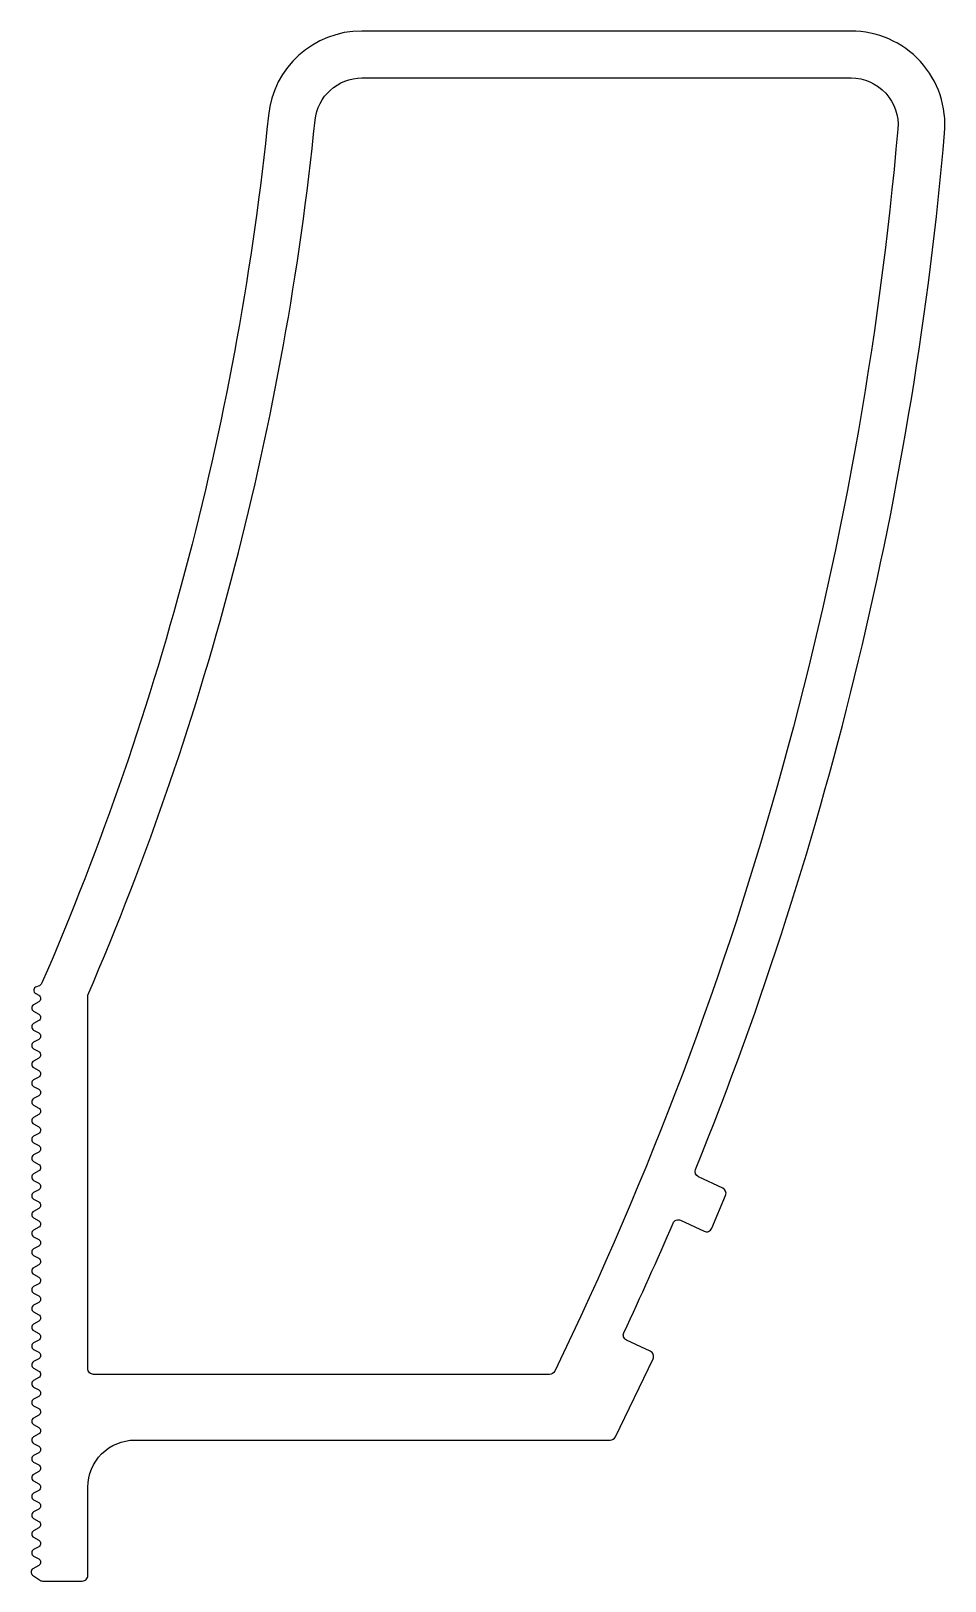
# Model space of a CAD drawing. Extents: x 682.2 to 730.8, y -84.9 to -2.4.
import ezdxf

# ---------------------------------------------------------------- set-up
doc = ezdxf.new("R2010")
doc.units = 0
doc.header["$LTSCALE"] = 15
doc.layers.get('0').update_dxf_attribs({"linetype": 'CONTINUOUS'})

msp = doc.modelspace()

# ---------------------------------------------------------------- linework, layer by layer
at = {"linetype": 'CONTINUOUS'}
msp.add_lwpolyline([(682.577, -53.729, -0.588403), (682.577, -54.078), (682.307, -54.229, 0.588403), (682.307, -54.578), (682.577, -54.729, -0.588403), (682.577, -55.078), (682.307, -55.229, 0.588403), (682.307, -55.578), (682.577, -55.729, -0.588403), (682.577, -56.078), (682.307, -56.229, 0.588403), (682.307, -56.578), (682.577, -56.729, -0.588403), (682.577, -57.078), (682.307, -57.229, 0.588403), (682.307, -57.578), (682.577, -57.729, -0.588403), (682.577, -58.078), (682.307, -58.229, 0.588403), (682.307, -58.578), (682.577, -58.729, -0.588403), (682.577, -59.078), (682.307, -59.229, 0.588403), (682.307, -59.578), (682.577, -59.729, -0.588403), (682.577, -60.078), (682.307, -60.229, 0.588403), (682.307, -60.578), (682.577, -60.729, -0.588403), (682.577, -61.078), (682.307, -61.229, 0.588403), (682.307, -61.578), (682.577, -61.729, -0.588403), (682.577, -62.078), (682.307, -62.229, 0.588403), (682.307, -62.578), (682.577, -62.729, -0.588403), (682.577, -63.078), (682.307, -63.229, 0.588403), (682.307, -63.578), (682.577, -63.729, -0.588403), (682.577, -64.078), (682.307, -64.229, 0.588403), (682.307, -64.578), (682.577, -64.729, -0.588403), (682.577, -65.078), (682.307, -65.229, 0.588403), (682.307, -65.578), (682.577, -65.729, -0.588403), (682.577, -66.078), (682.307, -66.229, 0.588403), (682.307, -66.578), (682.577, -66.729, -0.588403), (682.577, -67.078), (682.307, -67.229, 0.588403), (682.307, -67.578), (682.577, -67.729, -0.588403), (682.577, -68.078), (682.307, -68.229, 0.588403), (682.307, -68.578), (682.577, -68.729, -0.588403), (682.577, -69.078), (682.307, -69.229, 0.588403), (682.307, -69.578), (682.577, -69.729, -0.588403), (682.577, -70.078), (682.307, -70.229, 0.588403), (682.307, -70.578), (682.577, -70.729, -0.588403), (682.577, -71.078), (682.307, -71.229, 0.588403), (682.307, -71.578), (682.577, -71.729, -0.588403), (682.577, -72.078), (682.307, -72.229, 0.588403), (682.307, -72.578), (682.577, -72.729, -0.588403), (682.577, -73.078), (682.307, -73.229, 0.588403), (682.307, -73.578), (682.577, -73.729, -0.588403), (682.577, -74.078), (682.307, -74.229, 0.588403), (682.307, -74.578), (682.577, -74.729, -0.588403), (682.577, -75.078), (682.307, -75.229, 0.588403), (682.307, -75.578), (682.577, -75.729, -0.588403), (682.577, -76.078), (682.307, -76.229, 0.588403), (682.307, -76.578), (682.577, -76.729, -0.588403), (682.577, -77.078), (682.307, -77.229, 0.588403), (682.307, -77.578), (682.577, -77.729, -0.588403), (682.577, -78.078), (682.307, -78.229, 0.588403), (682.307, -78.578), (682.577, -78.729, -0.588403), (682.577, -79.078), (682.307, -79.229, 0.588403), (682.307, -79.578), (682.577, -79.729, -0.588403), (682.577, -80.078), (682.307, -80.229, 0.588403), (682.307, -80.578), (682.577, -80.729, -0.588403), (682.577, -81.078), (682.307, -81.229, 0.588403), (682.307, -81.578), (682.577, -81.729, -0.588403), (682.577, -82.078), (682.307, -82.229, 0.588403), (682.307, -82.578), (682.577, -82.729, -0.588403), (682.577, -83.078), (682.307, -83.229, 0.588403), (682.307, -83.578), (682.577, -83.729, -0.588403), (682.577, -84.078), (682.268, -84.25, 0.550936), (682.249, -84.588), (682.614, -84.848, 0.156317), (682.788, -84.904), (684.892, -84.904, 0.414214), (685.192, -84.604), (685.192, -79.904, -0.414214), (687.692, -77.404), (712.996, -77.404, 0.288052), (713.266, -77.234), (715.269, -73.077, 0.417916), (715.125, -72.675), (713.861, -72.086, -0.415021), (713.716, -71.686, 0.008301), (716.336, -65.857, -0.423159), (716.739, -65.704), (717.989, -66.287, 0.425451), (718.393, -66.132), (719.13, -64.379, 0.403064), (718.98, -63.991), (717.686, -63.387, -0.398992), (717.534, -63.003, 0.074272), (730.788, -7.845, 0.440337), (725.807, -2.404), (699.773, -2.404, 0.384729), (694.799, -6.896, -0.076933), (682.748, -53.073, -0.224581), (682.555, -53.243), (682.456, -53.271, 0.668179), (682.414, -53.638)], format="xyb", close=True, dxfattribs=at)
msp.add_lwpolyline([(728.297, -7.626, -0.091233), (710.037, -73.735, -0.287373), (709.767, -73.904), (685.492, -73.904, -0.414214), (685.192, -73.604), (685.192, -53.721, 0.076335), (697.286, -7.15, -0.384729), (699.773, -4.904), (725.807, -4.904, -0.440337), (728.297, -7.624)], format="xyb", dxfattribs=at)

doc.saveas('drawing.dxf')
